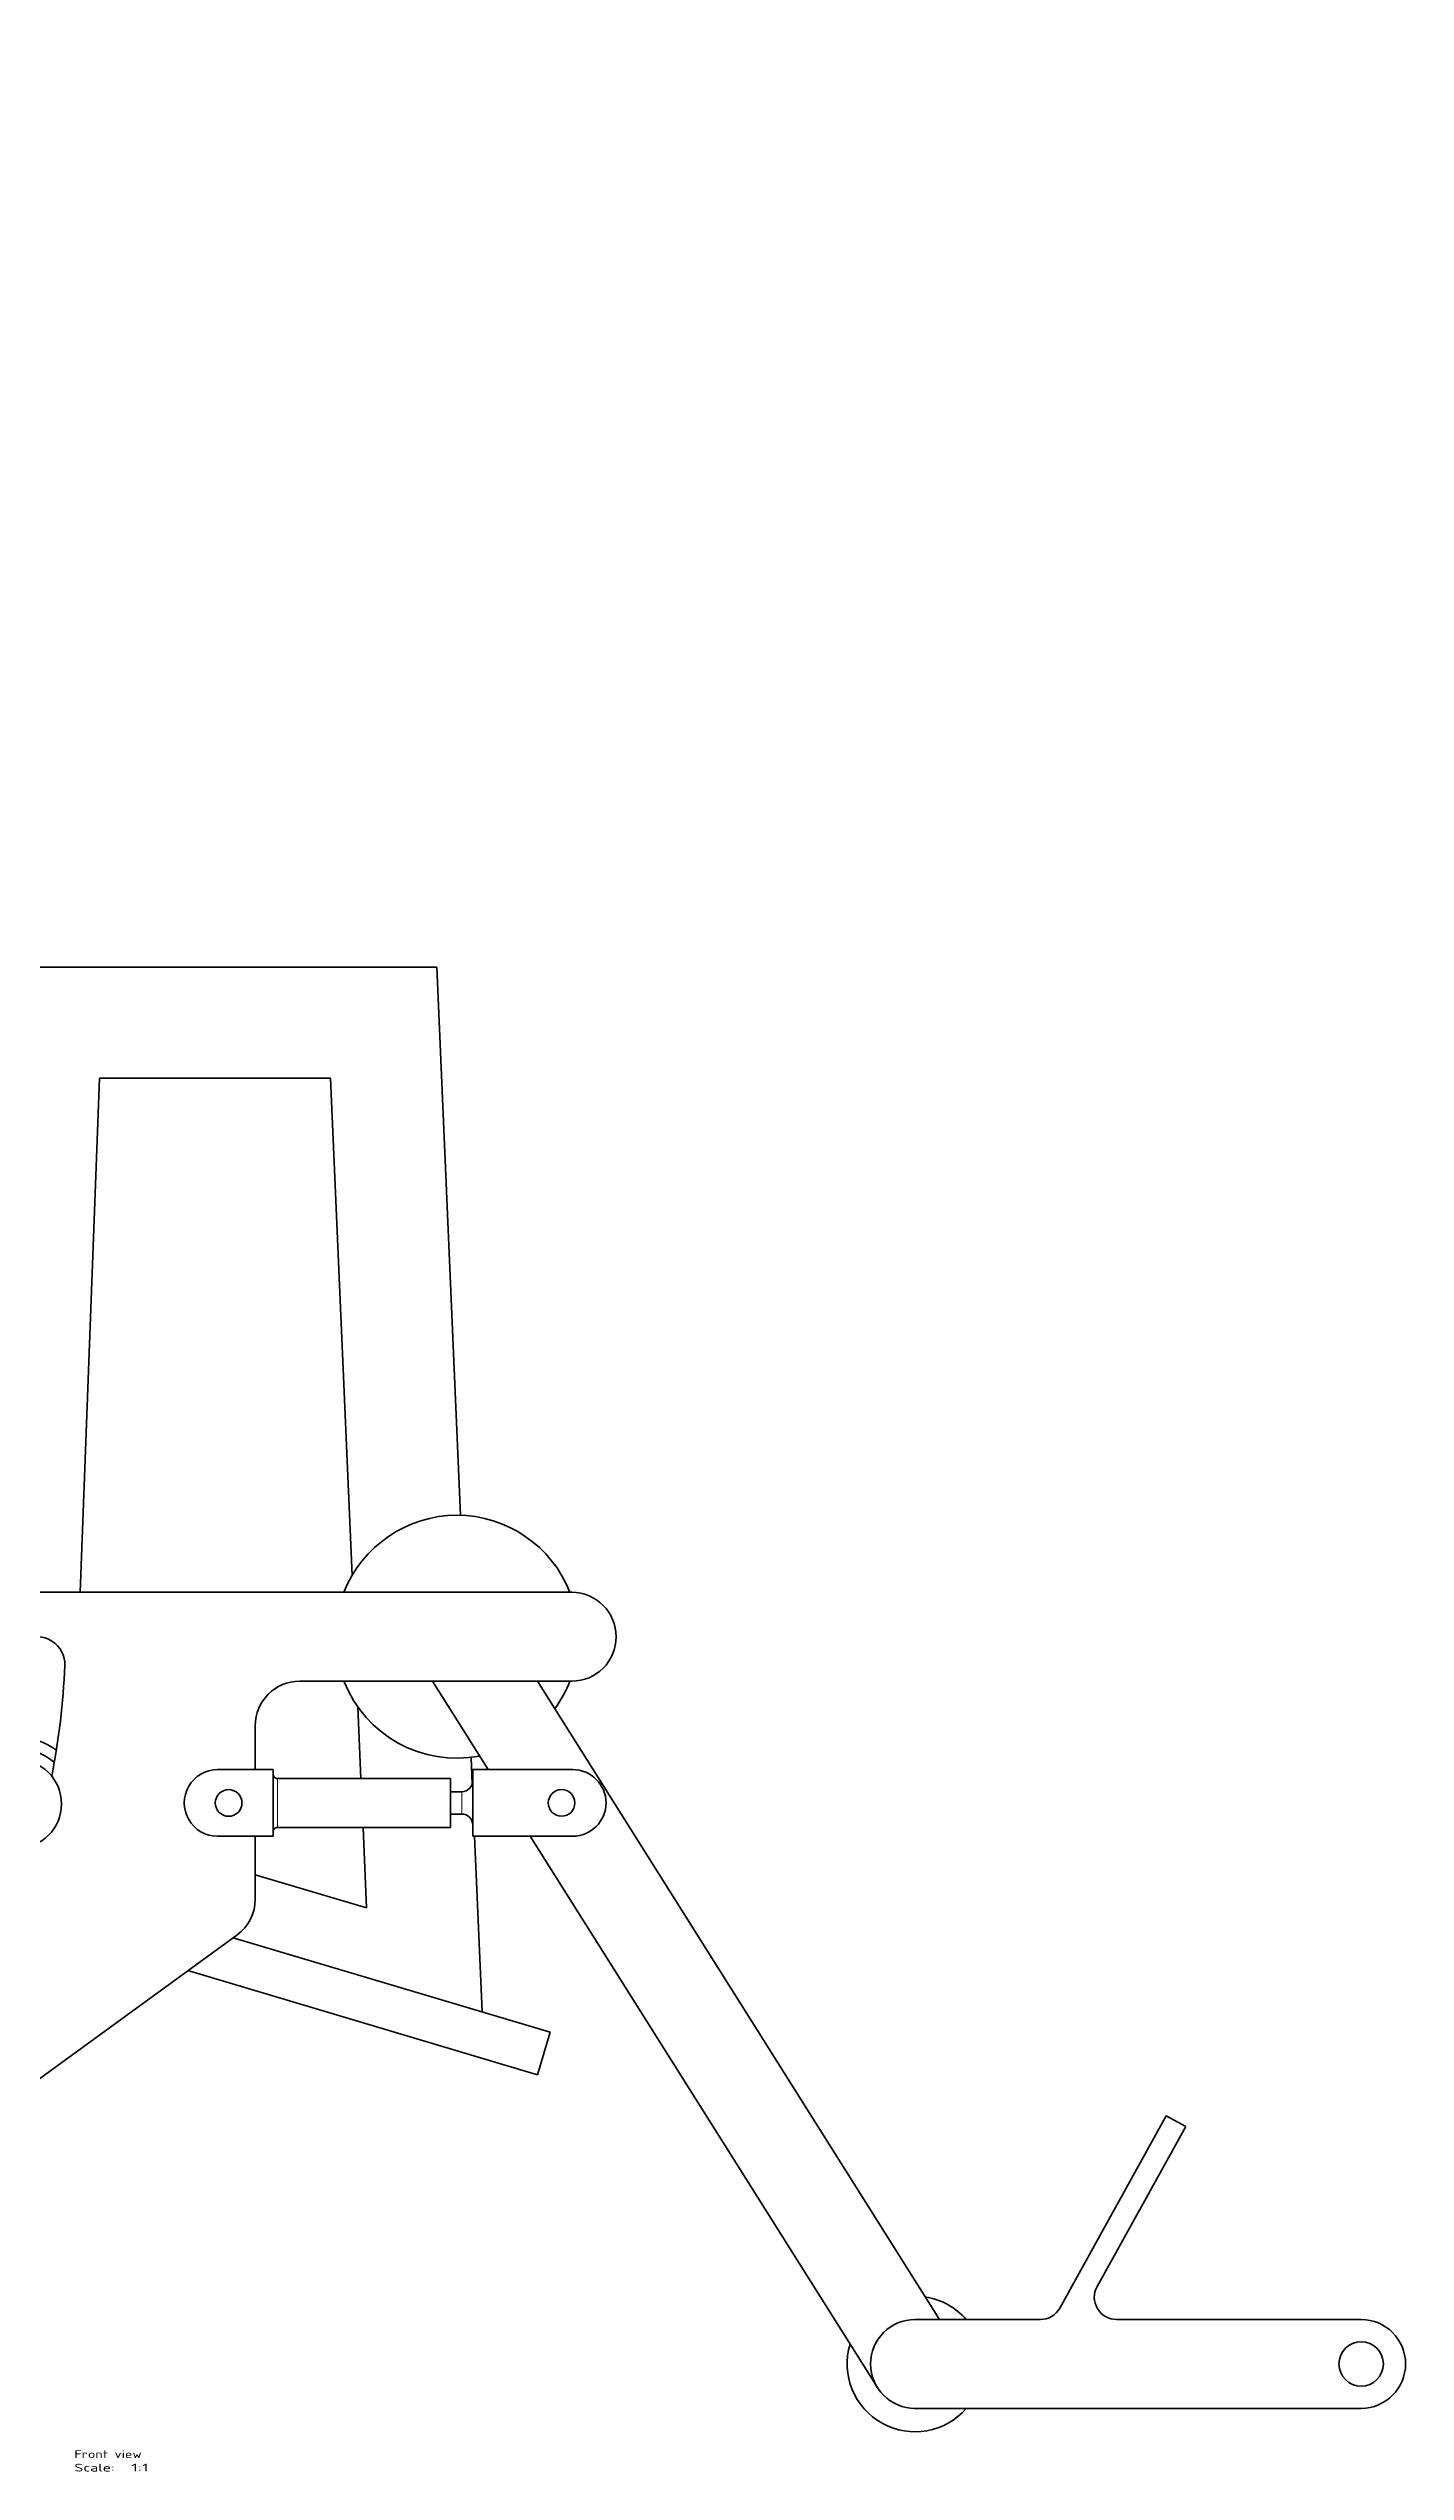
# Model space of a CAD drawing. Extents: x -1303 to 5084, y -25 to 1464.
# Drawn here: x 820 to 1431, y 373 to 1464 of the extents above; entities that cross this region are included whole.
import ezdxf
from ezdxf.enums import TextEntityAlignment as Align

# ---------------------------------------------------------------- set-up
doc = ezdxf.new("R2010")
doc.units = 0
doc.layers.get('0').update_dxf_attribs({"lineweight": 13})
doc.styles.get("Standard").update_dxf_attribs({"font": 'isocp.shx'})

# ---------------------------------------------------------------- blocks, each defined once
blk = doc.blocks.new('BLOCK27')
at = {"color": 7, "lineweight": 13}
for s, p, p2 in [('Front view', (327.630219, -369.816498), (357.990448, -369.816498)), ('Scale:', (327.630219, -375.863342), (345.846344, -375.863342)), ('  1:1', (345.846344, -375.863342), (361.026489, -375.863342))]:
    blk.add_text(s, height=3.5, dxfattribs=at).set_placement(p, p2, align=Align.FIT)
blk = doc.blocks.new('BLOCK28')
at = {"color": 7, "lineweight": 35}
for p, q in [((9.214449, 33.159597), (-233.274993, 699.393864)), ((-270.862698, 685.713059), (-14.004151, -20)), ((280.231882, 20.00007), (290.909208, 301.52767)), ((490.909208, 301.52767), (290.909208, 301.52767)), ((490.909208, 301.52767), (501.649409, 54.675166)), ((330.267829, 20.00007), (339.048836, 251.52767)), ((339.048836, 251.52767), (443.037334, 251.52767)), ((443.037334, 251.52767), (452.779655, 27.610411)), ((551.715558, 20), (28.008302, 20)), ((291.1, 0), (10, 0)), ((3.420201, -9.396926), (99.562064, -273.544522)), ((89.781574, -305.148936), (-14.004151, -20)), ((551.715558, -20), (429.151844, -20)), ((488.96363, -19.999989), (514.060069, -59.823813)), ((717.365656, -307.409854), (536.243819, -19.999989)), ((455.35613, -31.607209), (456.757961, -63.826872)), ((392.151031, -59.83043), (417.151031, -59.829077)), ((417.152656, -89.829077), (417.151031, -59.829077)), ((419.151248, -63.828968), (497.151248, -63.824745)), ((497.152439, -85.824745), (497.151321, -65.171337)), ((552.151031, -59.821767), (507.151031, -59.824203)), ((507.151031, -59.824203), (507.152656, -89.824203)), ((419.152439, -85.828968), (497.152439, -85.824745)), ((457.715148, -85.82682), (459.293724, -122.108777)), ((392.152656, -89.83043), (417.152656, -89.829077)), ((409.151843, -118.109452), (409.151843, -89.829504)), ((552.152656, -89.821767), (507.152656, -89.824203)), ((507.936366, -89.824086), (511.377147, -168.906915)), ((532.965022, -89.822789), (689.403266, -338.063946)), ((305.202334, -107.556753), (281.208688, -100.417113)), ((459.293724, -122.108777), (409.151779, -107.188349)), ((273.825257, -119.086735), (297.949655, -126.265283)), ((143.2433, -321.493826), (400.907549, -134.289792)), ((541.962697, -178.008068), (399.203179, -135.528003)), ((378.827693, -150.33166), (536.258598, -197.177399)), ((819.557405, -215.658353), (771.554458, -302.257961)), ((828.303602, -220.50645), (788.362686, -292.561769)), ((762.808261, -307.409865), (706.329301, -307.409865)), ((907.329301, -307.409865), (797.108883, -307.409865)), ((706.329301, -347.409865), (907.329301, -347.409865))]:
    blk.add_line(p, q, dxfattribs=at)
at = {"color": 7, "lineweight": 35, "ltscale": 0.495738}
blk.add_line((409.151843, -59.829504), (409.151843, -40), dxfattribs=at)
at = {"color": 7, "lineweight": 35, "ltscale": 0.300751}
blk.add_line((506.39186, -54.325218), (506.914775, -66.34388), dxfattribs=at)
at = {"color": 7, "lineweight": 13, "ltscale": 0.033665}
blk.add_line((419.151321, -65.17556), (419.151248, -63.828968), dxfattribs=at)
at = {"color": 7, "lineweight": 13}
blk.add_line((419.152439, -85.828968), (419.151321, -65.17556), dxfattribs=at)
at = {"color": 7, "lineweight": 35, "ltscale": 0.033665}
blk.add_line((497.151321, -65.171337), (497.151248, -63.824745), dxfattribs=at)
at = {"color": 7, "lineweight": 35, "ltscale": 0.125}
for p, q in [((497.151573, -69.824745), (502.151573, -69.824474)), ((497.152114, -79.824745), (502.152114, -79.824474))]:
    blk.add_line(p, q, dxfattribs=at)
at = {"color": 7, "lineweight": 13, "ltscale": 0.184928}
blk.add_line((502.151973, -77.221602), (502.151573, -69.824474), dxfattribs=at)
at = {"color": 7, "lineweight": 13, "ltscale": 0.065072}
blk.add_line((502.152114, -79.824474), (502.151973, -77.221602), dxfattribs=at)
at = {"color": 7, "lineweight": 35, "ltscale": 0.5}
blk.add_line((536.258598, -197.177399), (541.962697, -178.008068), dxfattribs=at)
at = {"color": 7, "lineweight": 35, "ltscale": 0.25}
blk.add_line((828.303602, -220.50645), (819.557405, -215.658353), dxfattribs=at)
at = {"color": 7, "lineweight": 35}
for centre, radius in [((-252.068846, 692.553462), 10), ((0, 0), 9.95), ((301.859, -75.261902), 20), ((397.151843, -74.83016), 6), ((547.151843, -74.822037), 6), ((907.329301, -327.409865), 10)]:
    blk.add_circle(centre, radius, dxfattribs=at)
for centre, radius, start, end in [((-252.068846, 692.553462), 20, 20, 200), ((500, 0), 54.7, 21.446436, 158.553564), ((28.008302, 40), 20, 200, 270), ((551.715558, 0), 20, 270, 450), ((0, 0), 10, 0, 290), ((0, 0), 10, 290, 360), ((0, 0), 291.1, 290, 360), ((310.848875, -12.497477), 12.5, 357.6977, 537.6977), ((0, 0), 298.6, 348.935272, 357.6977), ((0, 0), 323.6, 348.81958, 357.6977), ((429.151843, -40), 20, 90, 180), ((500, 0), 54.7, 201.44637, 280.772171), ((500, 0), 54.7, 323.664977, 338.55363), ((301.859, -75.261902), 25, 47.974547, 108.014655), ((301.859, -75.261902), 30, 53.86319, 103.162372), ((392.151844, -74.83043), 15, 90.003103, 270.003103), ((419.15114, -61.828968), 2, 180.003103, 270.003103), ((502.1513, -64.824472), 5.000002, 270.003124, 359.869573), ((552.151843, -74.821767), 15, 270.003103, 450.003103), ((397.151844, -74.83016), 6, 270.003103, 450.003103), ((547.151843, -74.822037), 6, 270.003103, 450.003103), ((0, 0), 298.6, 292.3023, 343.064733), ((419.152547, -87.828968), 2, 90.003102, 180.003103), ((502.152383, -84.824476), 5.000002, 0.136629, 90.003081), ((0, 0), 323.6, 292.3023, 343.180425), ((301.859, -75.261902), 30, 228.837613, 278.136795), ((301.859, -75.261902), 25, 223.985338, 284.025445), ((389.151843, -118.109452), 20, 306, 360), ((118.060364, -287.828005), 12.5, 112.3023, 292.3023), ((797.108883, -297.409865), 10, 151, 270), ((122.670816, -293.178231), 35, 200, 306), ((706.329301, -327.409865), 30.55, 40.894287, 81.324377), ((762.808261, -297.409865), 10, 270, 331), ((706.329301, -327.409865), 20, 90, 270), ((907.329301, -327.409865), 20, 270, 450), ((706.329301, -327.409865), 30.55, 163.112805, 319.105858), ((706.329301, -327.409865), 20, 268.46858, 270.060063)]:
    blk.add_arc(centre, radius, start, end, dxfattribs=at)

msp = doc.modelspace()

# ---------------------------------------------------------------- block references
at = {"lineweight": 0}
for name in ['BLOCK28', 'BLOCK27']:
    msp.add_blockref(name, (503.573075, 748.876955), dxfattribs=at)

doc.saveas('drawing.dxf')
